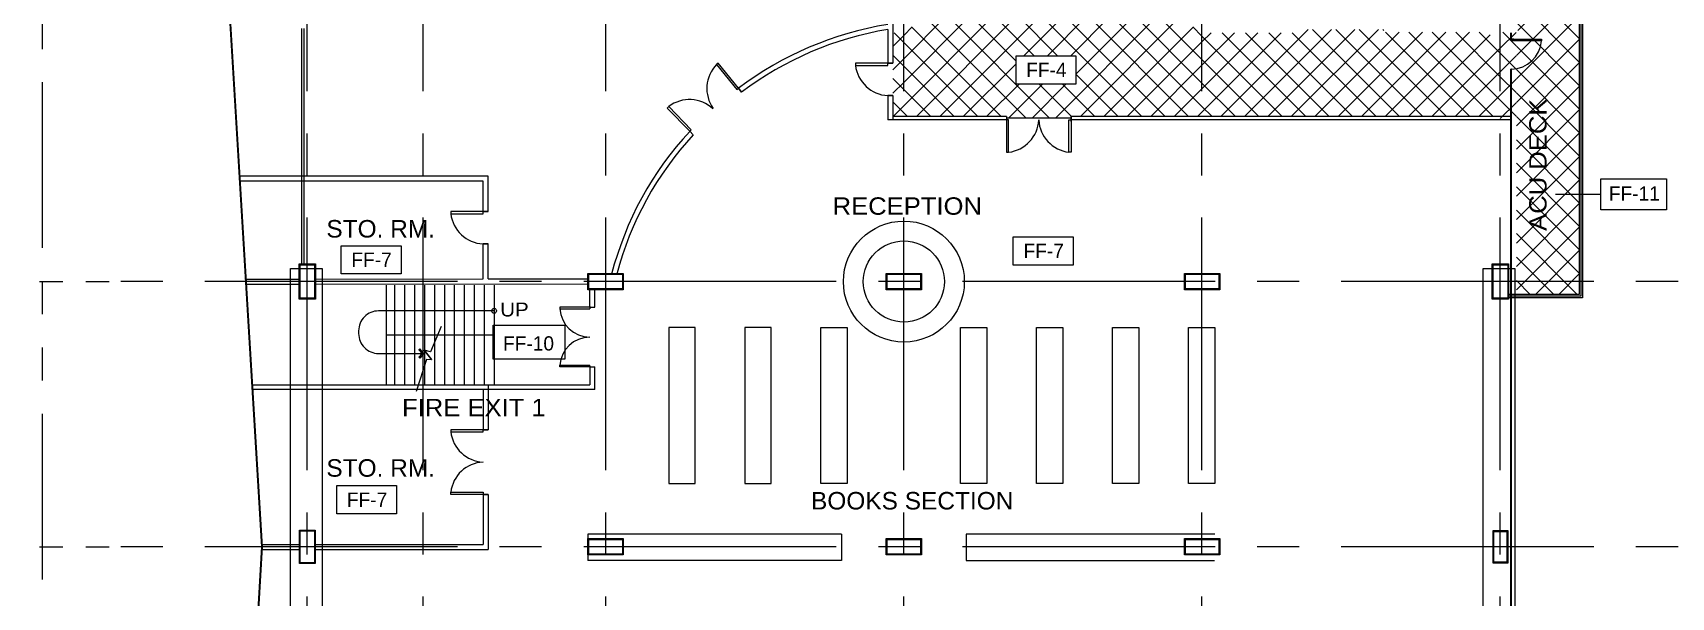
# Model space of a CAD drawing. Header units: millimetres. Extents: x 2148 to 2681, y 758 to 986.
# Drawn here: x 2493.26 to 2517.98, y 938.21 to 946.72 of the extents above; entities that cross this region are included whole.
import ezdxf

# ---------------------------------------------------------------- set-up
doc = ezdxf.new("R2010")
doc.units = ezdxf.units.MM
for name, pattern in [('CENTER2', [28.575, 19.05, -3.175, 3.175, -3.175]), ('PHANTOM2', [1.25, 0.625, -0.125, 0.125, -0.125, 0.125, -0.125]), ('PHANTOMX2', [5, 2.5, -0.5, 0.5, -0.5, 0.5, -0.5])]:
    doc.linetypes.add(name, pattern=pattern)
for name, color, linetype in [('3TX-TITLE', 3, 'Continuous'), ('COLUMN', 7, 'Continuous'), ('D', 1, 'Continuous'), ('DR', 7, 'Continuous'), ('ELAYOUT', 4, 'Continuous'), ('grid', 241, 'PHANTOMX2'), ('HATCH', 8, 'Continuous'), ('S_GRID LINES', 252, 'Continuous'), ('TEXT', 6, 'Continuous'), ('WINDOR', 2, 'Continuous')]:
    doc.layers.add(name, color=color, linetype=linetype)
doc.styles.add('MMTX$0$ESMX$0$X-OPTA1D', font='x-opta1d')
doc.styles.add('SWISS', font='swissl.ttf')
pattern_1 = [(135, (82133.1097, 3047.26358), (-0.1767766953, -0.1767766953), []), (225, (82133.1097, 3047.26358), (0.1767766953, -0.1767766953), [])]

msp = doc.modelspace()

# ---------------------------------------------------------------- hatches: boundary and pattern name
at = {"layer": 'D', "ltscale": 0.5}
h = msp.add_hatch(dxfattribs=at)
h.set_pattern_fill('NET', color=8, scale=2, angle=135, style=0)
h.set_pattern_definition(pattern_1)
h.paths.add_polyline_path([(2515.643644, 950.8463751), (2515.6644549, 950.8463751), (2515.6644549, 946.720128), (2515.643644, 946.720128), (2515.643644, 942.7760611), (2516.5919554, 942.7760611), (2516.5919554, 951.159311), (2515.643644, 951.159311)])
h = msp.add_hatch(dxfattribs=at)
h.set_pattern_fill('NET', color=8, scale=2, angle=135, style=0)
h.set_pattern_definition(pattern_1)
h.paths.add_polyline_path([(2506.704493, 946.9688955), (2506.704493, 946.808821), (2506.3989709, 946.808821), (2506.3989709, 945.4564674), (2507.9496445, 945.4564674), (2507.9496445, 945.4340274), (2508.9246445, 945.4340274), (2508.9246445, 945.4564674), (2510.8989709, 945.4564674), (2510.8989709, 946.729311), (2510.8610615, 946.729311), (2510.8610615, 946.808821), (2510.598525, 946.808821), (2510.598525, 946.9688955)])
h.paths.add_polyline_path([(2508.9955928, 946.3726177), (2508.9955928, 945.9455858), (2508.0934339, 945.9455858), (2508.0934339, 946.3726177)], flags=16)
h.paths.add_polyline_path([(2508.1030234, 946.3223729), (2509.0004089, 946.3223729), (2509.0004089, 945.9993141), (2508.1030234, 945.9993141)], flags=24)
h = msp.add_hatch(dxfattribs=at)
h.set_pattern_fill('NET', color=8, scale=2, angle=135, style=0)
h.set_pattern_definition(pattern_1)
h.paths.add_polyline_path([(2512.2884575, 946.729311), (2512.2884575, 946.720128), (2510.8989709, 946.720128), (2510.8989709, 945.4564674), (2515.3989709, 945.4564674), (2515.3989709, 946.6855675), (2515.2470197, 946.6855675), (2515.2470197, 946.729311), (2513.6439429, 946.729311), (2513.6439429, 946.7703438), (2512.2884575, 946.7709634)])
h = msp.add_hatch(dxfattribs=at)
h.set_pattern_fill('NET', color=8, scale=2, angle=135, style=0)
h.set_pattern_definition(pattern_1)
h.paths.add_polyline_path([(2506.233657, 945.4064674), (2506.3989709, 945.4064674), (2506.3989709, 946.7180513), (2506.233657, 946.7180513)])
h = msp.add_hatch(dxfattribs=at)
h.set_pattern_fill('NET', color=8, scale=2, angle=135, style=0)
h.set_pattern_definition(pattern_1)
h.paths.add_polyline_path([(2515.3989709, 945.4064674), (2515.638657, 945.4064674), (2515.638657, 946.7276861), (2515.3989709, 946.7276861)])

# ---------------------------------------------------------------- linework, layer by layer
at = {"ltscale": 0.5}
for points in [[(2508.0934339, 946.3726177), (2508.9955928, 946.3726177), (2508.9955928, 945.9455858), (2508.0934339, 945.9455858)], [(2516.9175042, 944.5187832), (2517.9098789, 944.5187832), (2517.9098789, 944.0490481), (2516.9175042, 944.0490481)], [(2508.0524907, 943.6428655), (2508.9546496, 943.6428655), (2508.9546496, 943.2158336), (2508.0524907, 943.2158336)], [(2497.9129749, 943.5100665), (2498.8151337, 943.5100665), (2498.8151337, 943.0830346), (2497.9129749, 943.0830346)], [(2500.2060215, 942.3105117), (2501.2886121, 942.3105117), (2501.2886121, 941.7980735), (2500.2060215, 941.7980735)], [(2497.8446378, 939.8915806), (2498.7467966, 939.8915806), (2498.7467966, 939.4645487), (2497.8446378, 939.4645487)]]:
    msp.add_lwpolyline(points, close=True, dxfattribs=at)
at = {"layer": '3TX-TITLE', "linetype": 'PHANTOM2', "ltscale": 4, "elevation": 0}
msp.add_lwpolyline([(2515.6407035, 960.9738663), (2493.4018229, 960.9754912), (2493.4018229, 922.9776771)], dxfattribs=at)
at = {"layer": 'COLUMN', "color": 4, "lineweight": -3, "ltscale": 0.05, "elevation": 0}
for points in [[(2497.278519, 943.234795), (2497.524499, 943.234795), (2497.524499, 942.703827), (2497.278519, 942.703827)], [(2501.636025, 943.092301), (2502.166993, 943.092301), (2502.166993, 942.846321), (2501.636025, 942.846321)], [(2506.136025, 943.092301), (2506.666993, 943.092301), (2506.666993, 942.846321), (2506.136025, 942.846321)], [(2510.636025, 943.092301), (2511.166993, 943.092301), (2511.166993, 942.846321), (2510.636025, 942.846321)], [(2515.278519, 943.234795), (2515.524499, 943.234795), (2515.524499, 942.703827), (2515.278519, 942.703827)], [(2497.2821385, 939.221841), (2497.5208795, 939.221841), (2497.5208795, 938.716781), (2497.2821385, 938.716781)], [(2515.516879, 939.2100935), (2515.286139, 939.2100935), (2515.286139, 938.7285285), (2515.516879, 938.7285285)], [(2501.636025, 939.092301), (2502.166993, 939.092301), (2502.166993, 938.846321), (2501.636025, 938.846321)], [(2506.136025, 939.092301), (2506.666993, 939.092301), (2506.666993, 938.846321), (2506.136025, 938.846321)], [(2510.636025, 939.092301), (2511.166993, 939.092301), (2511.166993, 938.846321), (2510.636025, 938.846321)]]:
    msp.add_lwpolyline(points, close=True, dxfattribs=at)
at = {"layer": 'COLUMN', "color": 2, "lineweight": -3, "ltscale": 0.05, "elevation": 0}
for points in [[(2497.291019, 943.222295), (2497.511999, 943.222295), (2497.511999, 942.716327), (2497.291019, 942.716327)], [(2501.648525, 943.079801), (2502.154493, 943.079801), (2502.154493, 942.858821), (2501.648525, 942.858821)], [(2506.148525, 943.079801), (2506.654493, 943.079801), (2506.654493, 942.858821), (2506.148525, 942.858821)], [(2510.648525, 943.079801), (2511.154493, 943.079801), (2511.154493, 942.858821), (2510.648525, 942.858821)], [(2515.291019, 943.222295), (2515.511999, 943.222295), (2515.511999, 942.716327), (2515.291019, 942.716327)], [(2497.2946385, 939.209341), (2497.5083795, 939.209341), (2497.5083795, 938.729281), (2497.2946385, 938.729281)], [(2515.504379, 939.1975935), (2515.298639, 939.1975935), (2515.298639, 938.7410285), (2515.504379, 938.7410285)], [(2501.648525, 939.079801), (2502.154493, 939.079801), (2502.154493, 938.858821), (2501.648525, 938.858821)], [(2506.148525, 939.079801), (2506.654493, 939.079801), (2506.654493, 938.858821), (2506.148525, 938.858821)], [(2510.648525, 939.079801), (2511.154493, 939.079801), (2511.154493, 938.858821), (2510.648525, 938.858821)]]:
    msp.add_lwpolyline(points, close=True, dxfattribs=at)
at = {"layer": 'D', "color": 8, "ltscale": 0.5}
msp.add_line((2516.9175042, 944.2839156), (2516.2353615, 944.2839156), dxfattribs=at)
at = {"layer": 'D', "ltscale": 0.5}
for p, q in [((2505.458587, 939.1611163, 0), (2501.636025, 939.161636, 0)), ((2501.636025, 939.161636, 0), (2501.636025, 938.7611285, 0)), ((2505.458587, 939.1611163, 0), (2505.458587, 938.7611285, 0)), ((2511.0912274, 939.160336, 0), (2507.3398678, 939.1608557, 0)), ((2507.3398678, 939.1608557, 0), (2507.3398678, 938.7611285, 0)), ((2505.458587, 938.7611285, 0), (2501.636025, 938.7611285, 0)), ((2507.3398678, 938.7611285, 0), (2511.090657, 938.7611285, 0))]:
    msp.add_line(p, q, dxfattribs=at)
for points in [[(2516.6419554, 951.209311), (2516.6419554, 942.7260611), (2515.511999, 942.7260611)], [(2516.6169554, 951.196811), (2516.6169554, 942.7510611), (2515.511999, 942.7510611)], [(2516.5919554, 951.171811), (2516.5919554, 942.7760611), (2515.511999, 942.7760611)]]:
    msp.add_lwpolyline(points, dxfattribs=at)
at = {"layer": 'D', "color": 8, "ltscale": 0.5, "elevation": 0}
for points in [[(2497.1467076, 943.1665525), (2497.6267076, 943.1665525), (2497.6267076, 934.695481), (2497.1467076, 934.695481)], [(2515.1412646, 943.1665525), (2515.6212646, 943.1665525), (2515.6212646, 934.695481), (2515.1412646, 934.695481)]]:
    msp.add_lwpolyline(points, close=True, dxfattribs=at)
at = {"layer": 'D', "ltscale": 0.5, "elevation": 0}
for points in [[(2502.8545956, 939.9235876), (2503.2520195, 939.9235876), (2503.2520195, 942.2780853), (2502.8545956, 942.2780853)], [(2504.0013934, 939.9235876), (2504.3988173, 939.9235876), (2504.3988173, 942.2780853), (2504.0013934, 942.2780853)], [(2505.5456151, 939.9235876), (2505.1481911, 939.9235876), (2505.1481911, 942.2780853), (2505.5456151, 942.2780853)], [(2507.6548268, 939.9235876), (2507.2574028, 939.9235876), (2507.2574028, 942.2780853), (2507.6548268, 942.2780853)], [(2508.8016246, 939.9235876), (2508.4042006, 939.9235876), (2508.4042006, 942.2780853), (2508.8016246, 942.2780853)], [(2509.9484223, 939.9235876), (2509.5509984, 939.9235876), (2509.5509984, 942.2780853), (2509.9484223, 942.2780853)], [(2511.0952201, 939.9235876), (2510.6977962, 939.9235876), (2510.6977962, 942.2780853), (2511.0952201, 942.2780853)]]:
    msp.add_lwpolyline(points, close=True, dxfattribs=at)
at = {"layer": 'D', "ltscale": 0.5}
for radius in [0.9122162, 0.6122162]:
    msp.add_circle((2506.401509, 942.969311, 0), radius, dxfattribs=at)
at = {"layer": 'DR', "ltscale": 10}
for p, q in [((2497.3163826, 943.222295), (2497.3163826, 946.7870755, 0)), ((2497.3540355, 943.222295, 0), (2497.3540355, 946.7870755, 0)), ((2515.6039989, 946.6219979, 0), (2515.5597337, 946.6219959, 0)), ((2515.5601084, 946.6219967, 0), (2516.0101084, 946.6219967, 0)), ((2515.5601084, 946.6219967, 0), (2516.0101084, 946.6219967, 0)), ((2515.5697337, 946.6219979, 0), (2516.0197337, 946.6219979, 0)), ((2515.5697337, 946.6219979, 0), (2516.0197337, 946.6219979, 0)), ((2515.5697337, 946.6219979, 0), (2515.5697337, 946.5969979, 0)), ((2516.0197337, 946.5969979, 0), (2515.5697337, 946.5969979, 0)), ((2516.0197337, 946.5969979, 0), (2515.5697337, 946.5969979, 0)), ((2516.0197337, 946.6219979, 0), (2516.0197337, 946.5969979, 0)), ((2516.0197337, 946.6219979, 0), (2516.0197337, 946.5969979, 0)), ((2503.6021574, 946.2637517, 0), (2503.5767691, 946.2434617, 0)), ((2503.5767691, 946.2434617, 0), (2503.8811195, 945.8626375, 0)), ((2503.9065078, 945.8829275, 0), (2503.6021574, 946.2637517, 0)), ((2506.158657, 946.2612436, 0), (2505.671157, 946.2612436, 0)), ((2505.671157, 946.2612436, 0), (2505.671157, 946.2287436, 0)), ((2505.671157, 946.2287436, 0), (2506.158657, 946.2287436, 0)), ((2506.158657, 946.2287436, 0), (2506.158657, 946.2612436, 0)), ((2515.5697337, 946.1705793, 0), (2515.5597337, 946.1705793, 0)), ((2503.8815669, 945.8620778, 0), (2503.9064949, 945.8829437, 0)), ((2502.8310179, 945.5852329, 0), (2502.854374, 945.6078326, 0)), ((2503.170013, 945.2348922, 0), (2502.8310179, 945.5852329, 0)), ((2502.854374, 945.6078326, 0), (2503.1933691, 945.2574919, 0)), ((2507.9496445, 945.4064674, 0), (2506.158657, 945.4064674, 0)), ((2507.9496445, 945.4564674, 0), (2506.233657, 945.4564674, 0)), ((2507.9496445, 945.4564674, 0), (2507.9496445, 945.3814674, 0)), ((2507.9496445, 945.406406, 0), (2507.9496445, 944.918906, 0)), ((2507.9821445, 945.406406, 0), (2507.9496445, 945.406406, 0)), ((2507.9821445, 944.918906, 0), (2507.9821445, 945.406406, 0)), ((2508.8921445, 944.918906, 0), (2508.8921445, 945.406406, 0)), ((2508.8921445, 945.406406, 0), (2508.9246445, 945.406406, 0)), ((2512.6163022, 945.4564674, 0), (2508.9246445, 945.4564674, 0)), ((2512.6163022, 945.4564674, 0), (2508.9246445, 945.4564674, 0)), ((2508.9246445, 945.3814674, 0), (2508.9246445, 945.4564674, 0)), ((2508.9246445, 945.4564674, 0), (2508.9246445, 945.3814674, 0)), ((2515.5597337, 945.4064674, 0), (2508.9246445, 945.4064674, 0)), ((2508.9246445, 945.406406, 0), (2508.9246445, 944.918906, 0)), ((2515.5597337, 945.4564674, 0), (2512.6163022, 945.4564674, 0)), ((2503.1938673, 945.256977, 0), (2503.1699986, 945.2349071, 0)), ((2507.9496445, 944.918906, 0), (2507.9821445, 944.918906, 0)), ((2508.9246445, 944.918906, 0), (2508.8921445, 944.918906, 0)), ((2500.0527359, 944.0245183, 0), (2499.5652359, 944.0245183, 0)), ((2499.5652359, 944.0245183, 0), (2499.5652359, 943.9920183, 0)), ((2499.5652359, 943.9920183, 0), (2500.0527359, 943.9920183, 0)), ((2500.0527359, 943.9920183, 0), (2500.0527359, 944.0245183, 0)), ((2498.5905484, 942.9124131, 0), (2498.5905484, 941.4124131, 0)), ((2498.7189795, 942.9124131, 0), (2498.7189795, 941.4124131, 0)), ((2498.8689795, 942.9124131, 0), (2498.8689795, 941.4124131, 0)), ((2499.0189795, 942.9124131, 0), (2499.0189795, 941.4124131, 0)), ((2499.1689795, 942.9124131, 0), (2499.1689795, 941.4124131, 0)), ((2499.3189795, 942.9124131, 0), (2499.3189795, 941.4124131, 0)), ((2499.4689795, 942.9124131, 0), (2499.4689795, 941.4124131, 0)), ((2499.6189795, 942.9124131, 0), (2499.6189795, 941.4124131, 0)), ((2499.7689795, 942.9124131, 0), (2499.7689795, 941.4124131, 0)), ((2499.9189795, 942.9124131, 0), (2499.9189795, 941.4124131, 0)), ((2500.0689795, 942.9124131, 0), (2500.0689795, 941.4124131, 0)), ((2500.2189795, 942.9124131, 0), (2500.2189795, 941.4140381, 0)), ((2501.6621335, 942.5816127, 0), (2501.2121335, 942.5816127, 0)), ((2501.2121335, 942.5816127, 0), (2501.2121335, 942.5566127, 0)), ((2501.6621335, 942.5816127, 0), (2501.2121335, 942.5816127, 0)), ((2501.2121335, 942.5816127, 0), (2501.2121335, 942.5566127, 0)), ((2501.6717589, 942.5816115, 0), (2501.2217589, 942.5816115, 0)), ((2501.6717589, 942.5816115, 0), (2501.2217589, 942.5816115, 0)), ((2501.2121335, 942.5566127, 0), (2501.6621335, 942.5566127, 0)), ((2501.2121335, 942.5566127, 0), (2501.6621335, 942.5566127, 0)), ((2500.2189795, 942.1624131, 0), (2498.5905484, 942.1624131, 0)), ((2501.2121335, 941.6816391, 0), (2501.2121335, 941.7066391, 0)), ((2501.2121335, 941.7066391, 0), (2501.6621335, 941.7066391, 0)), ((2501.2121335, 941.6816391, 0), (2501.2121335, 941.7066391, 0)), ((2501.2121335, 941.7066391, 0), (2501.6621335, 941.7066391, 0)), ((2501.6621335, 941.6816391, 0), (2501.2121335, 941.6816391, 0)), ((2501.6621335, 941.6816391, 0), (2501.2121335, 941.6816391, 0)), ((2501.6717589, 941.6816404, 0), (2501.2217589, 941.6816404, 0)), ((2501.6717589, 941.6816404, 0), (2501.2217589, 941.6816404, 0)), ((2501.6621335, 941.6816391, 0), (2501.6621335, 941.7066391, 0)), ((2500.0527359, 940.7350581, 0), (2499.5652359, 940.7350581, 0)), ((2499.5652359, 940.7350581, 0), (2499.5652359, 940.7025581, 0)), ((2499.5652359, 940.7025581, 0), (2500.0527359, 940.7025581, 0)), ((2500.0527359, 940.7025581, 0), (2500.0527359, 940.7350581, 0)), ((2499.5652359, 939.7600581, 0), (2499.5652359, 939.7925581, 0)), ((2499.5652359, 939.7925581, 0), (2500.0527359, 939.7925581, 0)), ((2500.0527359, 939.7600581, 0), (2499.5652359, 939.7600581, 0)), ((2500.0527359, 939.7925581, 0), (2500.0527359, 939.7600581, 0))]:
    msp.add_line(p, q, dxfattribs=at)
at = {"layer": 'ELAYOUT', "ltscale": 10}
for p, q in [((2506.158657, 946.7699172), (2506.158657, 946.2612436)), ((2506.233657, 946.858821), (2506.233657, 946.2612436)), ((2506.158657, 946.2612436, 0), (2506.233657, 946.2612436, 0)), ((2506.233657, 946.2612436, 0), (2506.158657, 946.2612436, 0)), ((2506.158657, 946.2612436, 0), (2506.233657, 946.2612436, 0)), ((2506.233657, 946.2612436, 0), (2506.158657, 946.2612436, 0)), ((2503.9065078, 945.8829275, 0), (2503.9533309, 945.8243392, 0)), ((2503.9533309, 945.8243392, 0), (2503.9065078, 945.8829275, 0)), ((2503.9065078, 945.8829275, 0), (2503.9533309, 945.8243392, 0)), ((2503.9533309, 945.8243392, 0), (2503.9065078, 945.8829275, 0)), ((2506.158657, 945.7737436), (2506.158657, 945.4064674)), ((2506.158657, 945.7737436, 0), (2506.158657, 945.4064674, 0)), ((2506.158657, 945.7737436, 0), (2506.233657, 945.7737436, 0)), ((2506.233657, 945.7737436, 0), (2506.158657, 945.7737436, 0)), ((2506.158657, 945.7737436, 0), (2506.158657, 945.4064674, 0)), ((2506.158657, 945.7737436, 0), (2506.233657, 945.7737436, 0)), ((2506.233657, 945.7737436, 0), (2506.158657, 945.7737436, 0)), ((2506.233657, 945.7737436), (2506.233657, 945.4064674)), ((2506.233657, 945.7737436, 0), (2506.233657, 945.4064674, 0)), ((2506.233657, 945.7737436, 0), (2506.233657, 945.4564674, 0)), ((2503.170013, 945.2348922, 0), (2503.2221661, 945.1809937, 0)), ((2503.2221661, 945.1809937, 0), (2503.170013, 945.2348922, 0)), ((2503.170013, 945.2348922, 0), (2503.2221661, 945.1809937, 0)), ((2503.2221661, 945.1809937, 0), (2503.170013, 945.2348922, 0)), ((2500.0527359, 944.0245183, 0), (2500.1277359, 944.0245183, 0)), ((2500.1277359, 944.0245183, 0), (2500.0527359, 944.0245183, 0)), ((2500.0527359, 944.0245183, 0), (2500.1277359, 944.0245183, 0)), ((2500.1277359, 944.0245183, 0), (2500.0527359, 944.0245183, 0)), ((2500.0527359, 943.5370183, 0), (2500.1277359, 943.5370183, 0)), ((2500.1277359, 943.5370183, 0), (2500.0527359, 943.5370183, 0)), ((2500.0527359, 943.5370183, 0), (2500.1277359, 943.5370183, 0)), ((2500.1277359, 943.5370183, 0), (2500.0527359, 943.5370183, 0)), ((2500.0527359, 940.7350581, 0), (2500.1277359, 940.7350581, 0)), ((2500.1277359, 940.7350581, 0), (2500.0527359, 940.7350581, 0)), ((2500.0527359, 940.7350581, 0), (2500.1277359, 940.7350581, 0)), ((2500.1277359, 940.7350581, 0), (2500.0527359, 940.7350581, 0)), ((2500.0527359, 939.7600581, 0), (2500.1277359, 939.7600581, 0)), ((2500.1277359, 939.7600581, 0), (2500.0527359, 939.7600581, 0)), ((2500.0527359, 939.7600581, 0), (2500.1277359, 939.7600581, 0)), ((2500.1277359, 939.7600581, 0), (2500.0527359, 939.7600581, 0))]:
    msp.add_line(p, q, dxfattribs=at)
at = {"layer": 'ELAYOUT', "linetype": 'ByBlock', "ltscale": 0.5}
for p, q in [((2500.1277359, 944.5601668, 0), (2496.395319, 944.5601668, 0)), ((2500.1277359, 944.0245183, 0), (2500.1277359, 944.5601668, 0)), ((2500.0527359, 944.4851668, 0), (2496.3998062, 944.4851668, 0)), ((2500.0527359, 944.0245183, 0), (2500.0527359, 944.4851668, 0)), ((2500.0527359, 943.0076728, 0), (2500.0527359, 943.5370183, 0)), ((2500.1277359, 943.0077035, 0), (2500.1277359, 943.5370183, 0)), ((2496.4821042, 943.0062103, 0), (2497.291019, 943.0065416, 0)), ((2496.4866362, 942.9312215, 0), (2497.291019, 942.9315492, 0)), ((2497.511999, 943.0066321, 0), (2500.0527359, 943.0076728, 0)), ((2497.511999, 942.9316392, 0), (2501.648525, 942.9333245, 0)), ((2500.1277359, 943.0077035, 0), (2501.648525, 943.0083264, 0)), ((2501.6621368, 942.5816028, 0), (2501.6621368, 942.858821, 0)), ((2501.7371368, 942.5816127, 0), (2501.7371368, 942.858821, 0)), ((2501.6621335, 942.5816127, 0), (2501.6621335, 942.5566127, 0)), ((2501.6621368, 942.5816127, 0), (2501.7371335, 942.5816028, 0)), ((2501.6621368, 941.6816391, 0), (2501.7371335, 941.681649, 0)), ((2501.6621368, 941.681649, 0), (2501.6621368, 941.4140381, 0)), ((2501.7371371, 941.3390515, 0), (2501.7371823, 941.6816391, 0)), ((2496.5835493, 941.4140381, 0), (2500.2189795, 941.4140381, 0)), ((2501.7371371, 941.3390515, 0), (2496.5880357, 941.3390515, 0)), ((2500.0527359, 941.3394577, 0), (2500.0527359, 940.7350581, 0)), ((2500.1277359, 941.4144443, 0), (2500.1277359, 940.7350581, 0)), ((2500.2189795, 941.4140381, 0), (2501.6621368, 941.4140381, 0)), ((2500.0527359, 939.7600581, 0), (2500.0527359, 939.0036574, 0)), ((2500.1277359, 939.7600581, 0), (2500.1277359, 938.9286574, 0)), ((2496.7222698, 938.9286574, 0), (2497.2946385, 938.9286574, 0)), ((2496.7267102, 939.0036574, 0), (2497.2946385, 939.0036574, 0)), ((2497.5083795, 939.0036574, 0), (2500.0527359, 939.0036574)), ((2497.5083795, 938.9286574, 0), (2500.1277359, 938.9286574))]:
    msp.add_line(p, q, dxfattribs=at)
for centre, radius, start, end in [((2506.9773494, 941.8149293, 0), 5.0968699, 99.24326237, 127.0483268), ((2506.9783189, 941.8145797, 0), 5.0226702, 99.39224697, 127.03108528), ((2506.8320213, 941.8294655, 0), 4.99886, 137.08032386, 165.51514225), ((2506.8320213, 941.8294655, 0), 4.92386, 137.12641764, 165.28957058)]:
    msp.add_arc(centre, radius, start, end, dxfattribs=at)
at = {"layer": 'grid', "ltscale": 0.7}
for p, q in [((2484.2613013, 942.969311), (2494.6929221, 942.969311, 0)), ((2484.2613013, 938.969311), (2494.6929221, 938.969311, 0))]:
    msp.add_line(p, q, dxfattribs=at)
at = {"layer": 'HATCH', "linetype": 'ByBlock', "ltscale": 0.5}
for p, q in [((2508.9246445, 945.4340274, 0), (2507.9496445, 945.4340274, 0)), ((2499.4185128, 942.2913225, 0), (2499.2614864, 941.9098592, 0)), ((2499.4185128, 942.2896976, 0), (2499.2614864, 941.9082343, 0)), ((2499.2614864, 941.9098592, 0), (2499.1664795, 941.9328415, 0)), ((2499.1664795, 941.9328415, 0), (2499.274932, 941.7926811, 0)), ((2499.2614864, 941.9082343, 0), (2499.1664795, 941.9312166, 0)), ((2499.1664795, 941.9312166, 0), (2499.274932, 941.7910562, 0)), ((2499.2005813, 941.7926811, 0), (2499.0413872, 941.3091729, 0)), ((2499.274932, 941.7910562, 0), (2499.2005813, 941.7926811, 0))]:
    msp.add_line(p, q, dxfattribs=at)
at = {"layer": 'HATCH', "linetype": 'ByBlock', "ltscale": 0.5, "elevation": 0}
msp.add_lwpolyline([(2500.2189795, 942.5259905), (2498.4754067, 942.5259905, 0.4142135624), (2498.1754067, 942.2259905), (2498.1754067, 942.1849636, 0.4142135624), (2498.4754067, 941.8849636), (2499.1608797, 941.8849636)], format="xyb", dxfattribs=at)
at = {"layer": 'HATCH', "color": 7, "linetype": 'ByBlock', "ltscale": 0.5, "elevation": 0}
for points in [[(2499.1608797, 941.8849636), (2499.1014318, 941.9530671), (2499.0852194, 941.9407326), (2499.1358944, 941.8849636)], [(2499.1608797, 941.8833387), (2499.1014318, 941.9514422), (2499.0852194, 941.9391077), (2499.1358944, 941.8833387)], [(2499.1608797, 941.8849636), (2499.1014318, 941.8168601), (2499.0852194, 941.8291947), (2499.1358944, 941.8849636)], [(2499.1608797, 941.8833387), (2499.1014318, 941.8152352), (2499.0852194, 941.8275697), (2499.1358944, 941.8833387)]]:
    msp.add_lwpolyline(points, dxfattribs=at)
at = {"layer": 'HATCH', "linetype": 'ByBlock', "ltscale": 0.5}
msp.add_circle((2500.2189795, 942.5276154, 0), 0.0369301, dxfattribs=at)
for centre, radius, start, end in [((2515.5642095, 946.6285823, 0), 0.4566178, 270.69318334, 356.03366259), ((2503.945067, 945.8807592, -0.0000057), 0.5169104, 135.43855865, 215.77422735), ((2506.1844237, 946.2900115, 0), 0.5169104, 186.80709967, 267.14276834), ((2503.1672566, 945.1963707, -0.0000076), 0.5169104, 46.91430398, 127.24997265), ((2507.9208767, 945.4321726, 0), 0.5169104, 276.80709969, 357.14276835), ((2508.9534124, 945.4321726, 0), 0.5169104, 182.85723165, 263.19290031), ((2500.0785025, 944.0532862, 0), 0.5169104, 186.80709967, 267.14276834), ((2501.6676577, 942.5881972, 0), 0.4566178, 183.96633741, 269.30681666), ((2501.6676577, 941.6750547, 0), 0.4566178, 90.69318334, 176.03366259), ((2500.0785025, 940.763826, 0), 0.5169104, 186.80709967, 267.14276834), ((2500.0785025, 939.7312903, 0), 0.5169104, 92.85723166, 173.19290033)]:
    msp.add_arc(centre, radius, start, end, dxfattribs=at)
at = {"layer": 'S_GRID LINES', "linetype": 'CENTER2', "ltscale": 0.2}
for p, q in [((2499.1513547, 922.9776771), (2499.1513547, 977.7411715)), ((2497.401509, 922.9776771, 0), (2497.401509, 960.9160216, 0)), ((2506.3989709, 922.9776771, 0), (2506.3989709, 960.9754912, 0)), ((2506.3989709, 922.9776771, 0), (2506.3989709, 960.9754912, 0)), ((2510.8989709, 922.9776771, 0), (2510.8989709, 960.9754912, 0)), ((2510.8989709, 922.9776771, 0), (2510.8989709, 960.9754912, 0)), ((2515.3989709, 922.9776771, 0), (2515.3989709, 960.9754912, 0)), ((2501.9043609, 922.9776771, 0), (2501.9043609, 960.4722324, 0)), ((2556.8164402, 942.969311, 0), (2494.1518229, 942.969311, 0)), ((2556.8164402, 938.969311), (2494.1518229, 938.969311))]:
    msp.add_line(p, q, dxfattribs=at)
at = {"layer": 'WINDOR', "ltscale": 10}
for p, q in [((2496.7146257, 938.9698645), (2496.2172863, 947.1990465)), ((2496.7247457, 938.9704761), (2496.2280476, 947.1890465)), ((2515.5597337, 946.6219959, 0), (2515.5597337, 946.720128, 0)), ((2515.5697337, 946.6219964, 0), (2515.5697337, 946.720128, 0)), ((2515.5597337, 928.4955594, 0), (2515.5597337, 946.1705793, 0)), ((2515.5697337, 928.4855594, 0), (2515.5697337, 946.1719979, 0)), ((2496.2262133, 930.719311), (2496.7147631, 938.9710671)), ((2496.2368229, 930.729311), (2496.7247457, 938.9704761))]:
    msp.add_line(p, q, dxfattribs=at)

# ---------------------------------------------------------------- texts
at = {"color": 2, "style": 'MMTX$0$ESMX$0$X-OPTA1D', "text_generation_flag": 6, "width": 1.1}
for s, height, rotation, p in [('ACU DECK', 0.2625, 270, (2516.0983627, 943.7329191, 0)), ('RECEPTION', 0.2625, 180, (2505.3268554, 943.9763003, 0)), ('UP', 0.21, 180, (2500.3119677, 942.4427515, 0)), ('FIRE EXIT 1', 0.2625, 180, (2498.8305933, 940.9379026, 0))]:
    msp.add_text(s, height=height, rotation=rotation, dxfattribs=at).set_placement(p)
at = {"color": 2, "char_height": 0.21537251, "width": 3.970154439, "attachment_point": 5, "style": 'MMTX$0$ESMX$0$X-OPTA1D'}
for s, insert in [('FF-4', (2508.5517161, 946.1608435)), ('FF-11', (2517.4223349, 944.2966001)), ('FF-7', (2498.3712571, 943.2982922)), ('FF-7', (2508.5107729, 943.4310913)), ('FF-10', (2500.7391855, 942.0348454)), ('FF-7', (2498.30292, 939.6798064))]:
    msp.add_mtext(s, dxfattribs=dict(at, insert=insert))
at = {"layer": 'TEXT', "style": 'SWISS'}
for s, p in [('STO. RM.', (2497.6887447, 943.6329205, 0)), ('STO. RM.', (2497.6887447, 940.0261711, 0)), ('BOOKS SECTION', (2505.0006173, 939.5324324, 0))]:
    msp.add_text(s, height=0.264, dxfattribs=at).set_placement(p)

doc.saveas('drawing.dxf')
